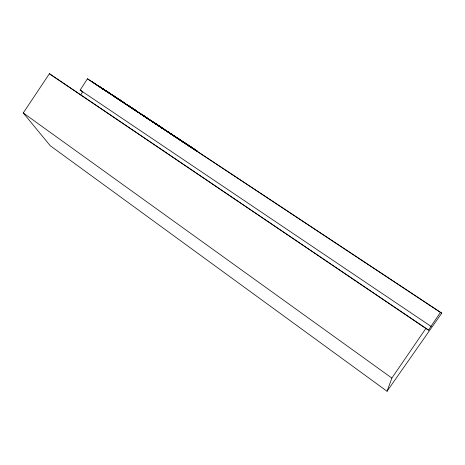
<?xml version="1.0" encoding="UTF-8"?>
<svg xmlns="http://www.w3.org/2000/svg" width="465" height="465" viewBox="0 0 465 465"><rect width="100%" height="100%" fill="white"/><g stroke="black" fill="none" stroke-linecap="round" stroke-linejoin="round"><path stroke-width="0.7" d="M428.637 330.179L49.406 73.732L23.25 112.943L50.22 145.702L387.043 391.268L391.867 378.068L425.888 328.447L428.637 330.179L430.956 326.302M80.707 94.808L82.694 91.826L80.178 90.088L87.437 78.794L92.297 81.974M92.308 82.003L93.622 82.863M94.203 83.258L118.017 98.702L117.372 98.534M96.813 84.967L92.425 81.823M108.572 92.448L109.845 93.564L99.963 87.048L109.955 93.384L106.177 90.867M101.963 88.327L103.823 89.553M102.004 88.402L100.08 86.874M103.253 89.251L105.183 90.53M113.332 95.848L115.337 96.923L92.744 82.288M117.041 98.33L137.471 111.577L135.513 110.525M119.953 100.022L120.853 100.864L117.668 98.47M118.511 99.045L117.878 98.627L121.272 101.108M119.836 100.202L120.191 100.138L119.29 99.539M122.51 101.94L121.452 100.986M133.624 109.345L134.833 110.135M135.635 110.676L144.545 116.25L128.747 106.101M138.024 112.239L132.182 108.072M140.843 114.099L148.707 119.005L142.581 114.948L143.859 115.837M144.592 116.593L150.904 120.72M146.475 117.784L151.02 120.54L146.632 117.93M165.081 130.142L160.001 126.474M168.005 132.077L168.824 132.612M169.028 132.705L172.021 134.745M169.812 133.286L171.132 133.879L162.965 128.497L171.068 134.054M168.127 131.891L180.879 140.558M173.108 135.454L175.369 136.942M173.265 135.513L178.002 138.384L171.951 134.414M174.555 136.414L175.491 136.757M181.472 140.988L187.54 144.702M185.18 143.4L180.24 139.924M185.303 143.214L185.401 143.551L184.692 143.086M187.418 144.888L186.355 143.923L190.586 146.708M188.494 145.597L187.099 144.406M188.569 145.353L187.848 145.144L193.8 148.812M183.855 142.313L193.661 149.044M430.979 326.302L440.471 312.422L441.75 313.137L387.043 391.268M196.166 150.666L195.19 150.009L197.579 151.602M80.178 90.088L431.171 326.482M185.523 143.365L184.814 142.9M151.526 121.156L151.049 120.848L153.107 122.219M179.095 139.401L178.426 138.971L179.042 139.39M125.207 103.736L124.626 103.364L125.649 104.05M175.229 136.559L175.607 136.809L175.218 136.541M161.494 127.736L155.583 123.591M192.359 148.166L192.981 148.562L192.464 148.213M195.771 150.416L193.957 149.236M197.154 151.328L192.69 148.399M114.413 96.342L113.57 95.796L120.179 100.149M116.337 97.615L115.919 97.348L117.052 98.098M116.221 97.795L115.82 97.534L116.174 97.772M127.015 104.939L128.817 106.113M136.181 110.99L137.355 111.757L136.321 111.059M148.132 118.895L148.591 119.185L148.236 118.953M180.019 139.738L177.153 137.867L178.979 139.087M182.018 141.343L185.727 143.778M116.86 98.196L113.454 95.976L115.646 97.429M125.428 103.864L122.289 101.8M125.876 104.172L126.73 104.73M155.659 123.614L153.409 122.144L157.007 124.498M132.787 108.752L135.205 110.333L133.571 109.246M152.148 121.557L152.962 122.092M154.706 123.248L155.543 123.795M189.488 146.004L191.365 147.231L191.086 147.045M194.079 149.044L196.311 150.491L193.022 148.3M162.047 128.113L163.86 129.293L163.296 128.91M179.903 139.924L181.077 140.697M190.633 147.021L187.982 145.283M191.615 147.678L189.749 146.452M122.626 101.759L123.702 102.463L122.777 101.852M131.531 107.671L135.321 110.153L134.85 109.839M153.985 122.504L151.172 120.668L152.351 121.452M158.199 125.318L161.756 127.643L161.216 127.282M180.129 139.802L184.657 142.784M192.812 148.213L197.701 151.416L194.324 149.166M129.253 106.398L130.624 107.299M131.415 107.851L132.327 108.455M188.104 145.097L193.126 148.393L191.499 147.312M191.324 147.236L193.783 148.858M128.683 106.014L130.938 107.502M153.863 122.684L156.891 124.678M161.152 127.526L155.461 123.777M189.621 146.115L192.068 147.731M182.245 141.459L187.872 145.237M189.493 146.301L191.946 147.917M131.45 107.589L126.91 104.613L127.393 104.939M119.621 99.766L128.462 105.904M156.077 123.882L163.976 129.113L162.785 128.311M183.53 142.046L178.502 138.739L179.943 139.721M128.863 105.915L131.229 107.479M132.217 108.089L134.594 109.664M159.617 126.218L154.351 122.777M117.558 98.644L118.383 99.19M118.685 99.434L119.772 100.149M120.063 100.33L123.318 102.457M132.101 108.269L133.281 109.048M187.442 144.935L189.97 146.62M130.09 106.723L126.596 104.416M158.449 125.451L160.855 127.032M182.449 141.377L185.831 143.598M153.229 122.039L155.205 123.335M185.564 143.383L187.099 144.4M102.021 88.338L441.75 313.137M87.437 78.794L440.471 312.422M117.413 98.551L117.784 98.801M119.18 99.713L120.022 100.277M124.184 103.027L125.259 103.742M153.834 122.696L155.083 123.521M160.286 126.928L161.454 127.701M181.699 141.157L177.031 138.053M161.814 127.927L162.669 128.497M186.209 144.074L186.977 144.586M123.237 102.405L123.585 102.643M49.406 73.732L425.888 328.447M23.25 112.943L391.867 378.068M160.884 127.119L161.89 128.038L160.884 127.119M175.491 136.989L175.107 136.745L175.485 136.983"/></g></svg>
